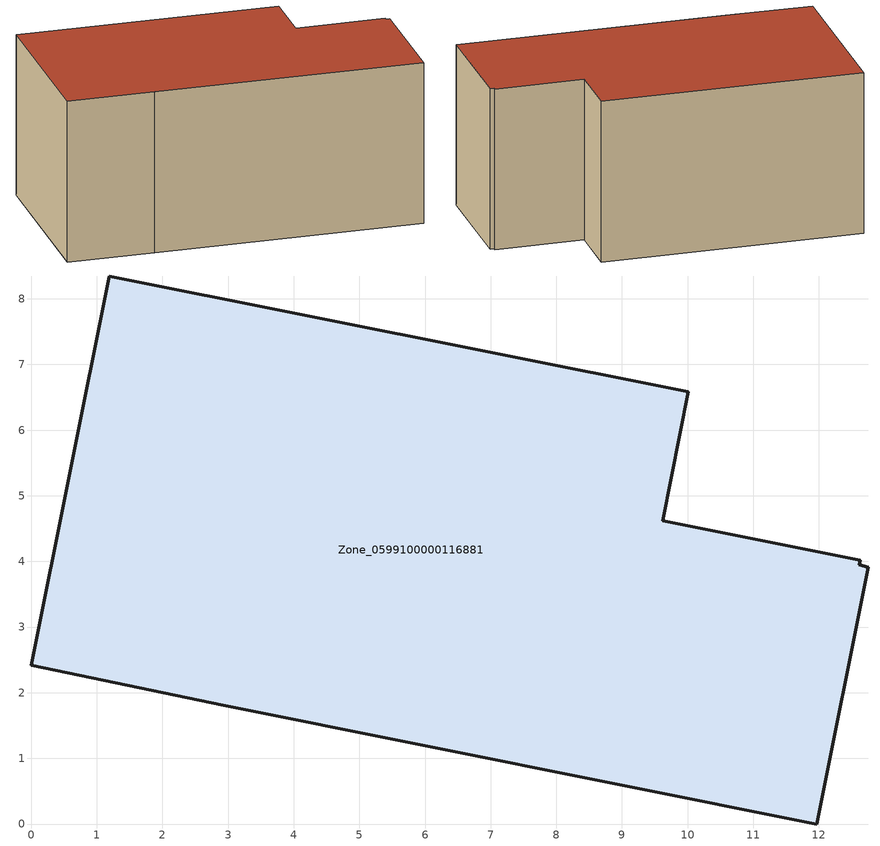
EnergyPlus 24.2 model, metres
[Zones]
Zone_0599100000116881
 floor ground (C_G): 12.75,3.91 11.97,0 2.93,1.81 0,2.42 1.19,8.35 10.01,6.58 9.62,4.62 12.63,4.02 12.62,3.95 z0
 wall outside (C_F): 10.01,6.58 1.19,8.35 0,2.42 2.93,1.81 11.97,0 12.75,3.91 12.62,3.95 12.63,4.02 9.62,4.62 10.01,6.58 z0:5.72
 roof outside (C_R): 11.97,0 12.75,3.91 12.62,3.95 12.63,4.02 9.62,4.62 10.01,6.58 1.19,8.35 0,2.42 2.93,1.81 z5.72
[BUILDING]
Pand.0599100000116881: North Axis=0; Terrain=City; Loads Convergence Tolerance Value=0.04; Temperature Convergence Tolerance Value=0.4; Solar Distribution=FullExterior; Maximum Number of Warmup Days=25; Minimum Number of Warmup Days=1
[Site:Location]
Rotterdam.The.Hague.AP_ZH_NLD Design_Conditions: Latitude=51.96; Longitude=4.45; Time Zone=1; Elevation=-4.5
[SITE:GROUNDTEMPERATURE:BUILDINGSURFACE]
18, 18, 18, 18, 18, 18, 18, 18, 18, 18, 18, 18
[MATERIAL] Thermal Absorptance=0.9; Solar Absorptance=0.7; Visible Absorptance=0.7
Name | Roughness | Thickness | Conductivity | Density | Specific Heat
G.TC.1946-1964 | MediumSmooth | 0.15 | 1 | 540 | 1210
F.TC.1946-1964 | Rough | 0.3 | 0.857143 | 1920 | 840
R.TC.1946-1964 | MediumRough | 0.2 | 0.235294 | 1500 | 1000
[CONSTRUCTION]
C_G: G.TC.1946-1964
C_F: F.TC.1946-1964
C_R: R.TC.1946-1964
[ZONE]
Zone_0599100000116881: Type=1; Multiplier=1; Ceiling Height=Autocalculate; Volume=Autocalculate; Floor Area=autocalculate; Part of Total Floor Area=Yes
[ZONEINFILTRATION:DESIGNFLOWRATE]
Infil_Zone_0599100000116881: Zone or ZoneList or Space or SpaceList=Zone_0599100000116881; Schedule=AlwaysOn; Design Flow Rate Calculation Method=Flow/Area; Flow Rate per Floor Area=0.003; Constant Term Coefficient=1; Temperature Term Coefficient=0; Velocity Term Coefficient=0; Velocity Squared Term Coefficient=0
[HVACTEMPLATE:ZONE:IDEALLOADSAIRSYSTEM]
Zone_0599100000116881: Maximum Heating Supply Air Temperature=50; Minimum Cooling Supply Air Temperature=13; Maximum Heating Supply Air Humidity Ratio=0.0156; Minimum Cooling Supply Air Humidity Ratio=0.0077; Heating Limit=NoLimit; Cooling Limit=NoLimit; Dehumidification Control Type=ConstantSensibleHeatRatio; Cooling Sensible Heat Ratio=0.7; Dehumidification Setpoint=60; Humidification Control Type=None; Humidification Setpoint=30; Outdoor Air Method=None; Outdoor Air Flow Rate per Person=0.00944; Outdoor Air Flow Rate per Zone Floor Area=0; Outdoor Air Flow Rate per Zone=0; Demand Controlled Ventilation Type=None; Outdoor Air Economizer Type=NoEconomizer; Heat Recovery Type=None; Sensible Heat Recovery Effectiveness=0.7; Latent Heat Recovery Effectiveness=0.65
[ZONECONTROL:THERMOSTAT]
ThermostatControl_Zone_0599100000116881: Zone or ZoneList=Zone_0599100000116881; Control Type Schedule=DualSetpointControlType; Control 1=Thermostat_Zone_0599100000116881; Temperature Difference Between Cutout And Setpoint=0
[THERMOSTATSETPOINT:DUALSETPOINT]
Thermostat_Zone_0599100000116881: Heating Setpoint Temperature Schedule=HeatingSetpoint_Zone_0599100000116881; Cooling Setpoint Temperature Schedule=CoolingSetpoint_Zone_0599100000116881
[SCHEDULE:COMPACT]
HeatingSetpoint_Zone_0599100000116881: Through: 12/31, For: AllDays, Until: 24:00, 21
CoolingSetpoint_Zone_0599100000116881: Through: 12/31, For: AllDays, Until: 24:00, 24
DualSetpointControlType: Through: 12/31, For: AllDays, Until: 24:00, 4
AlwaysOn: Through: 12/31, For: AllDays, Until: 24:00, 1
